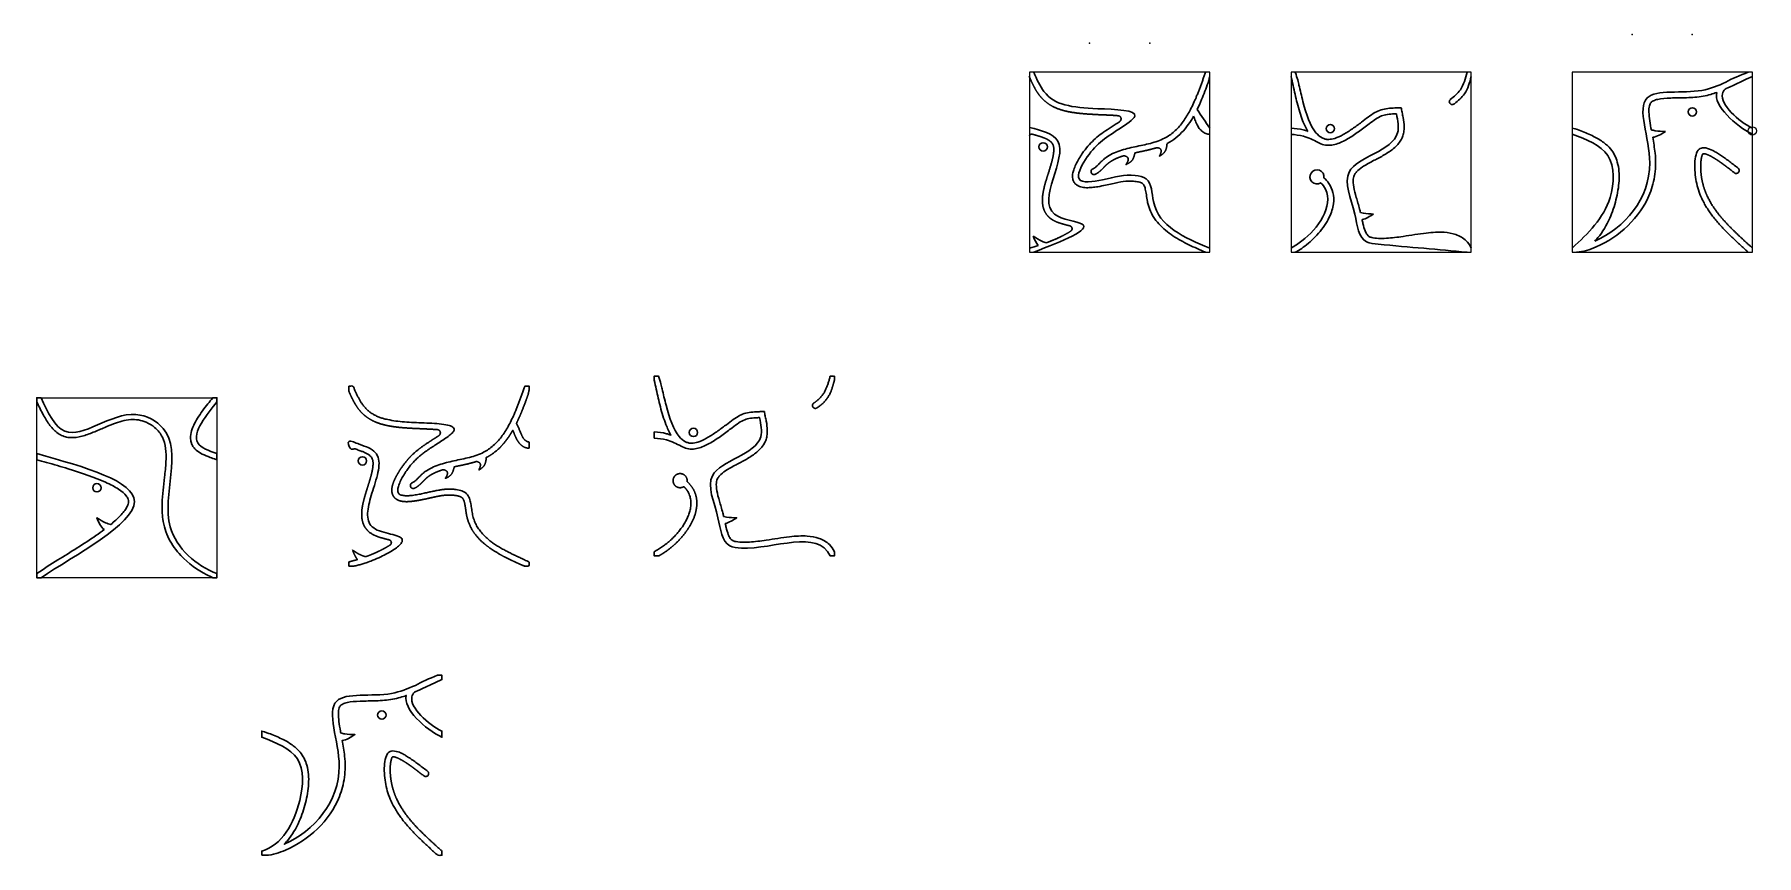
# Model space of a CAD drawing. Header units: millimetres. Extents: x -39 to 214, y 0 to 121.
import ezdxf

# ---------------------------------------------------------------- set-up
doc = ezdxf.new("R2010")
doc.units = ezdxf.units.MM

msp = doc.modelspace()

# ---------------------------------------------------------------- linework, layer by layer
for points in [[(133.85, 115.1), (107.39, 115.1), (107.39, 88.65), (133.85, 88.65)], [(172.26, 115.1), (145.8, 115.1), (145.8, 88.65), (172.26, 88.65)], [(213.55, 115.1), (187.1, 115.1), (187.1, 88.65), (213.55, 88.65)], [(-38.42, 67.26), (-11.98, 67.26), (-11.98, 40.8), (-38.42, 40.8)]]:
    msp.add_lwpolyline(points, close=True)
at = {"lineweight": 30}
for centre in [(204.73, 109.27), (151.56, 106.81), (109.38, 104.13), (58.01, 62.16), (9.39, 57.98), (-29.62, 54.03), (12.24, 20.62)]:
    msp.add_circle(centre, 0.613, dxfattribs=at)
msp.add_circle((213.55, 106.48), 0.616)
msp.add_circle((213.55, 106.48), 0.616)
for centre, radius, start, end in [((169.47, 110.77), 0.435, 112.5117, 315), ((149.6, 99.72), 1.04, 352.1565, 301.9098)]:
    msp.add_arc(centre, radius, start, end, dxfattribs=at)
for points, weights, knots in [([(107.33, 114.49), (107.4, 114.31), (107.48, 114.14), (107.8, 113.42), (108.06, 112.89), (108.54, 112.09), (108.74, 111.81), (109.18, 111.28), (109.42, 111.04), (110.19, 110.37), (110.79, 110.03), (112.09, 109.52), (112.79, 109.34), (114.3, 109.09), (115.11, 109.01), (116.43, 108.92), (116.9, 108.89), (118.2, 108.83), (119.07, 108.8), (120.05, 108.74), (120.25, 108.72), (120.44, 108.7), (120.64, 108.66), (120.78, 108.52), (120.82, 108.32), (120.85, 108.12), (120.77, 107.94), (120.6, 107.83)], [1, 1, 1, 1, 1, 1, 1, 1, 1, 1, 1, 1, 1, 1, 1, 1, 1, 1, 1, 1, 1, 1, 0.885713097891, 0.885713097891, 1, 0.885713097891, 0.885713097891, 1], [0, 0, 0, 0, 0.547403, 0.547403, 2.189409, 2.189409, 3.165372, 3.165372, 4.141335, 4.141335, 6.163858, 6.163858, 8.186381, 8.186381, 10.208904, 10.208904, 11.244121, 11.244121, 12.99009, 12.99009, 13.447572, 13.447572, 13.447572, 14.636068, 14.636068, 14.636068, 15.824565, 15.824565, 15.824565, 15.824565]), ([(127.58, 104.62), (127.53, 104.18), (127.44, 103.39), (126.76, 102.94), (126.48, 102.77), (126.65, 103.15), (126.93, 103.76), (126.28, 104.02), (126.08, 104.01), (125.74, 103.91), (125.4, 103.82), (124.32, 103.55), (123.58, 103.4), (122.86, 103.25), (122.76, 102.81), (122.58, 102.04), (121.85, 101.67), (121.55, 101.53), (121.77, 101.89), (122.14, 102.51), (121.38, 102.86), (121.14, 102.8), (120.81, 102.7), (120.48, 102.58), (119.93, 102.34), (119.69, 102.21), (119.28, 101.97), (119.11, 101.85), (118.85, 101.65), (118.75, 101.56), (118.59, 101.41), (118.52, 101.35), (118.38, 101.19), (118.3, 101.11), (118.05, 100.85), (117.86, 100.66), (117.46, 100.34), (117.27, 100.21), (117.04, 100.1), (116.9, 100.03), (116.74, 100.04), (116.61, 100.13), (116.48, 100.22), (116.41, 100.37), (116.42, 100.53), (116.43, 100.69), (116.52, 100.82), (116.67, 100.89), (117.2, 101.14), (119.62, 104.38), (129.18, 103.58), (131.81, 111.06), (133.23, 115.1)], [1, 1, 1, 1, 1, 1, 1, 1, 1, 1, 1, 1, 1, 1, 1, 1, 1, 1, 1, 1, 1, 1, 1, 1, 1, 1, 1, 1, 1, 1, 1, 1, 1, 1, 1, 1, 1, 1, 1, 0.910683602523, 0.910683602523, 1, 0.910683602523, 0.910683602523, 1, 0.910683602523, 0.910683602523, 1, 1, 1, 1, 1, 1], [0, 0, 0, 0, 1.264881, 2.256862, 2.256862, 2.256862, 3.280718, 3.862749, 3.862749, 3.862749, 4.858221, 4.858221, 7.005204, 7.005204, 7.005204, 8.270085, 9.262066, 9.262066, 9.262066, 10.285923, 11.018401, 11.018401, 11.018401, 12.125219, 12.125219, 13.043953, 13.043953, 13.789585, 13.789585, 14.239507, 14.239507, 14.579522, 14.579522, 14.919537, 14.919537, 15.599566, 15.599566, 16.105626, 16.105626, 16.105626, 17.152824, 17.152824, 17.152824, 18.200021, 18.200021, 18.200021, 19.247219, 19.247219, 19.247219, 21.015321, 30.751926, 42.226845, 42.226845, 42.226845, 42.226845]), ([(107.39, 105.76), (107.46, 106.07), (107.74, 106), (108.54, 105.78), (109.05, 105.63), (109.83, 105.32), (110.13, 105.16), (110.48, 104.9), (110.59, 104.8), (110.75, 104.6), (110.8, 104.51), (110.89, 104.27), (110.92, 104.12), (110.95, 103.77), (110.94, 103.57), (110.88, 102.86), (110.74, 102.28), (110.39, 101.03), (110.17, 100.36), (109.75, 99.01), (109.55, 98.32), (109.31, 97.11), (109.25, 96.59), (109.29, 95.68), (109.35, 95.3), (109.62, 94.56), (109.83, 94.21), (110.26, 93.76), (110.42, 93.62), (110.78, 93.38), (110.96, 93.28), (111.58, 92.99), (112.04, 92.85), (112.77, 92.65), (113.06, 92.58), (113.33, 92.51), (113.49, 92.46), (113.59, 92.33), (113.62, 92.17), (113.65, 92), (113.58, 91.85), (113.44, 91.75), (113.2, 91.6), (112.93, 91.43), (112.18, 91.02), (111.66, 90.77), (110.7, 90.36), (110.27, 90.19), (109.85, 90.03)], [1, 1, 1, 1, 1, 1, 1, 1, 1, 1, 1, 1, 1, 1, 1, 1, 1, 1, 1, 1, 1, 1, 1, 1, 1, 1, 1, 1, 1, 1, 1, 1, 1, 1, 1, 1, 0.899400462413, 0.899400462413, 1, 0.899400462413, 0.899400462413, 1, 1, 1, 1, 1, 1, 1, 1], [0, 0, 0, 0, 0.736069, 0.736069, 2.208206, 2.208206, 3.434208, 3.434208, 4.212288, 4.212288, 4.990368, 4.990368, 5.768448, 5.768448, 6.546527, 6.546527, 8.241268, 8.241268, 9.936009, 9.936009, 11.63075, 11.63075, 12.954398, 12.954398, 13.926813, 13.926813, 14.899229, 14.899229, 15.385807, 15.385807, 15.872386, 15.872386, 16.975594, 16.975594, 17.716172, 17.716172, 17.716172, 18.829204, 18.829204, 18.829204, 19.942236, 19.942236, 19.942236, 20.758993, 20.758993, 22.063512, 22.063512, 23.097327, 23.097327, 23.097327, 23.097327]), ([(212.94, 88.65), (209.41, 91.9), (204.54, 95.89), (205.38, 105.71), (208.98, 102.92), (211.45, 101.01), (211.57, 100.91), (211.63, 100.76), (211.61, 100.61), (211.59, 100.45), (211.49, 100.32), (211.35, 100.26), (211.2, 100.2), (211.04, 100.22), (210.91, 100.32), (210.63, 100.54), (210.35, 100.76), (209.51, 101.4), (208.97, 101.8), (208.09, 102.39), (207.74, 102.6), (207.12, 102.93), (206.85, 103.04), (206.53, 103.12), (206.43, 103.13), (206.32, 103.12), (206.3, 103.11), (206.3, 103.11), (206.3, 103.11), (206.27, 103.08), (206.25, 103.05), (206.2, 102.95), (206.17, 102.88), (206.08, 102.6), (206.03, 102.32), (205.97, 101.69), (205.96, 101.34), (205.98, 100.58), (206.01, 100.18), (206.12, 99.4), (206.2, 99.02), (206.48, 97.93), (206.74, 97.25), (207.82, 95.1), (208.89, 93.78), (211.18, 91.41), (212.37, 90.35), (213.55, 89.26)], [1, 1, 1, 1, 1, 1, 0.910683602523, 0.910683602523, 1, 0.910683602523, 0.910683602523, 1, 0.910683602523, 0.910683602523, 1, 1, 1, 1, 1, 1, 1, 1, 1, 1, 1, 1, 1, 1, 1, 1, 1, 1, 1, 1, 1, 1, 1, 1, 1, 1, 1, 1, 1, 1, 1, 1, 1, 1], [0, 0, 0, 0, 14.396424, 17.319693, 23.738874, 23.738874, 23.738874, 24.786071, 24.786071, 24.786071, 25.833269, 25.833269, 25.833269, 26.880467, 26.880467, 26.880467, 27.619494, 27.619494, 29.097548, 29.097548, 30.190182, 30.190182, 31.282816, 31.282816, 31.963361, 31.963361, 32.643906, 32.643906, 33.206313, 33.206313, 33.631066, 33.631066, 34.055818, 34.055818, 35.033492, 35.033492, 36.011165, 36.011165, 37.170375, 37.170375, 38.329585, 38.329585, 40.648004, 40.648004, 45.934825, 45.934825, 50.61934, 50.61934, 50.61934, 50.61934]), ([(20.61, 61.69), (20.4, 61.54), (20.18, 61.4), (19.55, 61), (19.16, 60.75), (18.08, 60.02), (17.44, 59.55), (16.24, 58.44), (15.68, 57.79), (14.97, 56.75), (14.81, 56.5), (14.49, 55.95), (14.33, 55.67), (14.07, 55.13), (13.96, 54.88), (13.81, 54.41), (13.75, 54.2), (13.69, 53.76), (13.69, 53.53), (13.77, 53.14), (13.82, 52.99), (13.98, 52.71), (14.08, 52.58), (14.31, 52.38), (14.43, 52.3), (14.67, 52.18), (14.79, 52.13), (15.19, 52.02), (15.46, 51.99), (16.01, 51.97), (16.29, 51.99), (16.86, 52.05), (17.14, 52.09), (17.82, 52.2), (18.19, 52.28), (18.89, 52.42), (19.21, 52.5), (20.13, 52.7), (20.66, 52.82), (21.67, 52.95), (22.14, 52.98), (22.92, 52.91), (23.18, 52.88), (23.63, 52.77), (23.82, 52.7), (23.99, 52.59), (24.03, 52.56), (24.11, 52.47), (24.15, 52.42), (24.27, 52.22), (24.34, 52.02), (24.45, 51.53), (24.5, 51.24), (24.59, 50.62), (24.63, 50.28), (24.74, 49.74), (24.79, 49.54), (24.91, 49.15), (24.97, 48.97), (25.19, 48.42), (25.37, 48.07), (26.05, 46.96), (26.68, 46.3), (28.07, 45.15), (28.83, 44.66), (30.4, 43.78), (31.21, 43.4), (32.42, 42.83), (32.84, 42.64), (33.25, 42.5), (33.45, 42.5), (33.66, 42.5), (33.86, 42.5), (33.86, 42.71), (33.86, 42.91), (33.86, 43.12), (30.64, 44.67), (25.1, 46.71), (25.42, 53.31), (21.7, 54.11), (19.13, 53.24), (13.59, 52.37), (16.41, 57.98), (18.95, 59.56), (24.85, 63.41), (15.25, 63.55), (10.07, 64.23), (8.47, 67.93), (8.02, 68.96), (7.81, 68.96), (7.61, 68.96), (7.4, 68.96), (7.4, 68.7), (7.4, 68.45), (7.4, 68.19), (7.46, 68.07), (7.51, 67.94), (7.81, 67.28), (8.07, 66.75), (8.55, 65.95), (8.75, 65.66), (9.19, 65.13), (9.43, 64.89), (10.2, 64.23), (10.8, 63.89), (12.1, 63.37), (12.8, 63.2), (14.31, 62.94), (15.12, 62.86), (16.44, 62.77), (16.91, 62.75), (18.21, 62.69), (19.08, 62.66), (20.06, 62.59), (20.26, 62.58), (20.45, 62.56), (20.65, 62.52), (20.79, 62.37), (20.83, 62.18), (20.86, 61.98), (20.78, 61.79), (20.61, 61.69)], [1, 1, 1, 1, 1, 1, 1, 1, 1, 1, 1, 1, 1, 1, 1, 1, 1, 1, 1, 1, 1, 1, 1, 1, 1, 1, 1, 1, 1, 1, 1, 1, 1, 1, 1, 1, 1, 1, 1, 1, 1, 1, 1, 1, 1, 1, 1, 1, 1, 1, 1, 1, 1, 1, 1, 1, 1, 1, 1, 1, 1, 1, 1, 1, 1, 1, 1, 1, 1, 1, 1, 1, 1, 1, 1, 1, 1, 1, 1, 1, 1, 1, 1, 1, 1, 1, 1, 1, 1, 1, 1, 1, 1, 1, 1, 1, 1, 1, 1, 1, 1, 1, 1, 1, 1, 1, 1, 1, 1, 1, 1, 1, 1, 1, 1, 1, 0.885713097891, 0.885713097891, 1, 0.885713097891, 0.885713097891, 1], [0, 0, 0, 0, 0.647705, 0.647705, 1.935472, 1.935472, 4.38065, 4.38065, 6.825828, 6.825828, 7.553351, 7.553351, 8.280874, 8.280874, 8.907993, 8.907993, 9.414335, 9.414335, 9.920677, 9.920677, 10.205395, 10.205395, 10.490113, 10.490113, 10.774831, 10.774831, 11.059549, 11.059549, 11.704293, 11.704293, 12.349036, 12.349036, 12.993779, 12.993779, 13.886873, 13.886873, 14.779967, 14.779967, 16.566156, 16.566156, 18.352345, 18.352345, 19.188428, 19.188428, 20.024511, 20.024511, 20.479807, 20.479807, 20.935104, 20.935104, 21.807405, 21.807405, 22.679707, 22.679707, 23.552008, 23.552008, 24.05156, 24.05156, 24.551112, 24.551112, 25.550216, 25.550216, 27.973446, 27.973446, 30.396676, 30.396676, 32.819905, 32.819905, 34.170422, 34.170422, 34.170422, 35.170422, 35.170422, 35.170422, 36.170422, 36.170422, 36.170422, 46.901469, 50.372159, 52.080947, 56.94575, 60.3759, 63.368833, 70.112589, 73.042927, 78.615064, 86.891142, 90.105118, 90.105118, 90.105118, 91.105118, 91.105118, 91.105118, 92.105118, 92.105118, 92.105118, 92.493832, 92.493832, 94.135838, 94.135838, 95.111801, 95.111801, 96.087765, 96.087765, 98.110287, 98.110287, 100.13281, 100.13281, 102.155333, 102.155333, 103.19055, 103.19055, 104.936519, 104.936519, 105.394001, 105.394001, 105.394001, 106.582498, 106.582498, 106.582498, 107.770994, 107.770994, 107.770994, 107.770994]), ([(27.59, 58.48), (27.54, 58.04), (27.45, 57.25), (26.77, 56.8), (26.49, 56.63), (26.66, 57.01), (26.94, 57.61), (26.29, 57.88), (26.09, 57.87), (25.75, 57.76), (25.41, 57.67), (24.33, 57.4), (23.59, 57.26), (22.87, 57.1), (22.77, 56.67), (22.59, 55.9), (21.86, 55.53), (21.56, 55.39), (21.78, 55.75), (22.15, 56.37), (21.39, 56.71), (21.15, 56.66), (20.82, 56.55), (20.49, 56.43), (19.94, 56.19), (19.7, 56.07), (19.29, 55.83), (19.12, 55.71), (18.86, 55.5), (18.76, 55.42), (18.6, 55.27), (18.53, 55.2), (18.39, 55.05), (18.31, 54.97), (18.06, 54.71), (17.87, 54.52), (17.47, 54.2), (17.28, 54.06), (17.05, 53.96), (16.91, 53.89), (16.75, 53.9), (16.62, 53.99), (16.49, 54.08), (16.42, 54.22), (16.43, 54.38), (16.44, 54.54), (16.53, 54.67), (16.68, 54.74), (17.21, 54.99), (19.63, 58.23), (29.19, 57.44), (31.82, 64.91), (33.24, 68.96), (33.45, 68.96), (33.66, 68.96), (33.86, 68.96), (33.86, 68.75), (33.86, 68.55), (33.86, 68.34), (33.86, 68.34), (33.77, 67.83), (33.31, 66.57), (33, 65.73), (32.45, 64.42), (32.23, 63.94), (32, 63.46), (32.62, 62.56), (32.77, 60.88), (33.86, 60.75), (33.86, 60.45), (33.86, 60.14), (33.86, 59.83), (33.83, 59.83), (33.79, 59.83), (33.75, 59.84), (33.53, 59.86), (33.32, 59.92), (32.91, 60.12), (32.73, 60.26), (32.39, 60.6), (32.25, 60.8), (31.98, 61.27), (31.86, 61.54), (31.66, 62.04), (31.57, 62.27), (31.48, 62.47), (31.44, 62.4), (31.39, 62.33), (31.35, 62.26), (31.34, 62.23), (31.32, 62.21), (31.31, 62.19), (31.18, 61.98), (31.05, 61.77), (30.34, 60.71), (29.68, 59.94), (28.49, 59), (28.06, 58.71), (27.6, 58.48), (27.59, 58.47), (27.59, 58.47)], [1, 1, 1, 1, 1, 1, 1, 1, 1, 1, 1, 1, 1, 1, 1, 1, 1, 1, 1, 1, 1, 1, 1, 1, 1, 1, 1, 1, 1, 1, 1, 1, 1, 1, 1, 1, 1, 1, 1, 0.910683602523, 0.910683602523, 1, 0.910683602523, 0.910683602523, 1, 0.910683602523, 0.910683602523, 1, 1, 1, 1, 1, 1, 1, 1, 1, 1, 1, 1, 1, 1, 1, 1, 1, 1, 1, 1, 1, 1, 1, 1, 1, 1, 1, 1, 1, 1, 1, 1, 1, 1, 1, 1, 1, 1, 1, 1, 1, 1, 1, 1, 1, 1, 1, 1, 1, 1, 1, 1, 1, 1], [0, 0, 0, 0, 1.264881, 2.256862, 2.256862, 2.256862, 3.280718, 3.862749, 3.862749, 3.862749, 4.858221, 4.858221, 7.005204, 7.005204, 7.005204, 8.270085, 9.262066, 9.262066, 9.262066, 10.285923, 11.018401, 11.018401, 11.018401, 12.125219, 12.125219, 13.043953, 13.043953, 13.789585, 13.789585, 14.239507, 14.239507, 14.579522, 14.579522, 14.919537, 14.919537, 15.599566, 15.599566, 16.105626, 16.105626, 16.105626, 17.152824, 17.152824, 17.152824, 18.200021, 18.200021, 18.200021, 19.247219, 19.247219, 19.247219, 21.015321, 30.751926, 42.226845, 42.226845, 42.226845, 43.226845, 43.226845, 43.226845, 44.226845, 44.226845, 44.226845, 45.417199, 45.417199, 47.797907, 47.797907, 49.251614, 49.251614, 49.251614, 52.537238, 52.537238, 52.537238, 53.537238, 53.537238, 53.537238, 53.595021, 53.595021, 53.595021, 53.955787, 53.955787, 54.36672, 54.36672, 54.870175, 54.870175, 55.551067, 55.551067, 56.222486, 56.222486, 56.222486, 56.459877, 56.459877, 56.459877, 56.53631, 56.53631, 56.53631, 57.230128, 57.230128, 60.138527, 60.138527, 61.595706, 61.595706, 61.598119, 61.598119, 61.598119, 61.598119]), ([(75.62, 66.43), (76.21, 66.81), (77.44, 67.96), (77.86, 69.55), (78.1, 70.45), (78.3, 70.45), (78.51, 70.45), (78.72, 70.45), (78.72, 70.25), (78.72, 70.04), (78.72, 69.84), (78.47, 68.93), (78.05, 67.35), (76.82, 66.19), (76.24, 65.82), (76.11, 65.69), (75.93, 65.65), (75.76, 65.72), (75.6, 65.79), (75.5, 65.94), (75.5, 66.12), (75.5, 66.31), (75.6, 66.46), (75.76, 66.53)], [1, 1, 1, 1, 1, 1, 1, 1, 1, 1, 1, 1, 1, 1, 1, 0.887658970015, 0.887658970015, 1, 0.887658970015, 0.887658970015, 1, 0.887658970015, 0.887658970015, 1], [0, 0, 0, 0, 2.079298, 4.834113, 4.834113, 4.834113, 5.834113, 5.834113, 5.834113, 6.834113, 6.834113, 6.834113, 9.588927, 11.668225, 11.668225, 11.668225, 12.846254, 12.846254, 12.846254, 14.024284, 14.024284, 14.024284, 15.202313, 15.202313, 15.202313, 15.202313]), ([(8.02, 42.5), (10.72, 42.92), (19.05, 46.95), (6.33, 47.6), (15.03, 58.88), (9.16, 60.39), (7.4, 60.84), (7.4, 60.43), (7.4, 60.02), (7.4, 59.61), (7.47, 59.93), (7.75, 59.86), (8.55, 59.64), (9.06, 59.48), (9.84, 59.17), (10.14, 59.01), (10.49, 58.75), (10.6, 58.65), (10.76, 58.45), (10.81, 58.36), (10.9, 58.12), (10.93, 57.97), (10.96, 57.63), (10.95, 57.42), (10.89, 56.72), (10.75, 56.13), (10.4, 54.88), (10.18, 54.22), (9.76, 52.86), (9.56, 52.17), (9.32, 50.97), (9.26, 50.44), (9.3, 49.54), (9.36, 49.15), (9.63, 48.42), (9.84, 48.06), (10.27, 47.61), (10.43, 47.47), (10.79, 47.23), (10.97, 47.13), (11.59, 46.84), (12.05, 46.7), (12.78, 46.5), (13.07, 46.43), (13.34, 46.36), (13.5, 46.31), (13.6, 46.19), (13.63, 46.02), (13.66, 45.86), (13.59, 45.7), (13.45, 45.61), (13.21, 45.45), (12.94, 45.29), (12.19, 44.88), (11.67, 44.62), (10.71, 44.21), (10.28, 44.04), (9.86, 43.89), (9.64, 43.95), (8.96, 44.18), (8.35, 44.58), (7.93, 44.86), (8.14, 44.35), (8.36, 43.85), (8.66, 43.46), (8.29, 43.36), (7.87, 43.26), (7.4, 43.12), (7.4, 42.91), (7.4, 42.71), (7.4, 42.5), (7.61, 42.5), (7.81, 42.5), (8.02, 42.5)], [1, 1, 1, 1, 1, 1, 1, 1, 1, 1, 1, 1, 1, 1, 1, 1, 1, 1, 1, 1, 1, 1, 1, 1, 1, 1, 1, 1, 1, 1, 1, 1, 1, 1, 1, 1, 1, 1, 1, 1, 1, 1, 1, 1, 1, 0.899400462413, 0.899400462413, 1, 0.899400462413, 0.899400462413, 1, 1, 1, 1, 1, 1, 1, 1, 1, 1, 1, 1, 1, 1, 1, 1, 1, 1, 1, 1, 1, 1, 1, 1], [0, 0, 0, 0, 8.211598, 12.524076, 23.273714, 27.873373, 27.873373, 27.873373, 28.873373, 28.873373, 28.873373, 29.609442, 29.609442, 31.081579, 31.081579, 32.307581, 32.307581, 33.085661, 33.085661, 33.863741, 33.863741, 34.64182, 34.64182, 35.4199, 35.4199, 37.114641, 37.114641, 38.809382, 38.809382, 40.504123, 40.504123, 41.82777, 41.82777, 42.800186, 42.800186, 43.772602, 43.772602, 44.25918, 44.25918, 44.745758, 44.745758, 45.848967, 45.848967, 46.589545, 46.589545, 46.589545, 47.702577, 47.702577, 47.702577, 48.815608, 48.815608, 48.815608, 49.632366, 49.632366, 50.936885, 50.936885, 51.970699, 51.970699, 51.970699, 52.666833, 54.150428, 54.150428, 54.150428, 55.681894, 55.681894, 55.681894, 56.50948, 56.50948, 56.50948, 57.50948, 57.50948, 57.50948, 58.50948, 58.50948, 58.50948, 58.50948]), ([(52.87, 44), (53.03, 44.06), (53.19, 44.16), (53.66, 44.46), (53.97, 44.66), (54.98, 45.41), (55.67, 46.05), (56.91, 47.49), (57.47, 48.29), (58.17, 49.78), (58.39, 50.44), (58.54, 51.68), (58.53, 52.24), (58.28, 53.24), (58.08, 53.69), (57.61, 54.4), (57.36, 54.68), (57.08, 54.93), (57.15, 55.43), (56.89, 55.86), (56.41, 56.04), (55.94, 56.22), (55.46, 56.06), (55.18, 55.63), (54.91, 55.21), (54.96, 54.7), (55.31, 54.34), (55.67, 53.98), (56.17, 53.92), (56.6, 54.19), (56.89, 53.92), (58.87, 51.22), (55.64, 46.66), (52.79, 44.93), (52.26, 44.61), (52.26, 44.41), (52.26, 44.2), (52.26, 44), (52.46, 44), (52.67, 44), (52.87, 44)], [1, 1, 1, 1, 1, 1, 1, 1, 1, 1, 1, 1, 1, 1, 1, 1, 1, 1, 0.853480803381, 0.853480803381, 1, 0.853480803381, 0.853480803381, 1, 0.853480803381, 0.853480803381, 1, 0.853480803381, 0.853480803381, 1, 1, 1, 1, 1, 1, 1, 1, 1, 1, 1, 1], [0, 0, 0, 0, 0.568652, 0.568652, 1.609458, 1.609458, 3.913112, 3.913112, 6.216766, 6.216766, 7.942498, 7.942498, 9.327066, 9.327066, 10.46924, 10.46924, 11.31481, 11.31481, 11.31481, 12.666364, 12.666364, 12.666364, 14.017918, 14.017918, 14.017918, 15.369471, 15.369471, 15.369471, 16.721025, 16.721025, 16.721025, 17.875271, 26.207142, 28.116717, 28.116717, 28.116717, 29.116717, 29.116717, 29.116717, 30.116717, 30.116717, 30.116717, 30.116717]), ([(21.06, 0.62), (21.06, 0.41), (21.06, 0.21), (21.06, 0), (20.86, 0), (20.65, 0), (20.44, 0), (16.92, 3.25), (12.05, 7.25), (12.89, 17.06), (16.48, 14.28), (18.95, 12.36), (19.08, 12.27), (19.14, 12.12), (19.12, 11.96), (19.1, 11.8), (19, 11.68), (18.85, 11.62), (18.7, 11.56), (18.55, 11.58), (18.42, 11.67), (18.14, 11.89), (17.85, 12.11), (17.02, 12.75), (16.47, 13.16), (15.6, 13.74), (15.25, 13.96), (14.63, 14.28), (14.36, 14.39), (14.03, 14.47), (13.94, 14.48), (13.83, 14.48), (13.81, 14.47), (13.8, 14.46), (13.8, 14.47), (13.78, 14.44), (13.76, 14.41), (13.7, 14.31), (13.68, 14.24), (13.59, 13.95), (13.53, 13.67), (13.47, 13.04), (13.46, 12.69), (13.48, 11.93), (13.52, 11.53), (13.63, 10.75), (13.7, 10.38), (13.99, 9.29), (14.25, 8.6), (15.32, 6.46), (16.39, 5.13), (18.69, 2.76), (19.88, 1.71), (21.06, 0.62)], [1, 1, 1, 1, 1, 1, 1, 1, 1, 1, 1, 1, 0.910683602523, 0.910683602523, 1, 0.910683602523, 0.910683602523, 1, 0.910683602523, 0.910683602523, 1, 1, 1, 1, 1, 1, 1, 1, 1, 1, 1, 1, 1, 1, 1, 1, 1, 1, 1, 1, 1, 1, 1, 1, 1, 1, 1, 1, 1, 1, 1, 1, 1, 1], [0, 0, 0, 0, 1, 1, 1, 2, 2, 2, 16.396424, 19.319693, 25.738874, 25.738874, 25.738874, 26.786071, 26.786071, 26.786071, 27.833269, 27.833269, 27.833269, 28.880467, 28.880467, 28.880467, 29.619494, 29.619494, 31.097548, 31.097548, 32.190182, 32.190182, 33.282816, 33.282816, 33.963361, 33.963361, 34.643906, 34.643906, 35.206313, 35.206313, 35.631066, 35.631066, 36.055818, 36.055818, 37.033492, 37.033492, 38.011165, 38.011165, 39.170375, 39.170375, 40.329585, 40.329585, 42.648004, 42.648004, 47.934825, 47.934825, 52.61934, 52.61934, 52.61934, 52.61934])]:
    msp.add_rational_spline(points, weights, degree=3, knots=knots, dxfattribs=at)
for points, end_tangent in [([(108.01, 115.1), (109.5, 112.26), (117.39, 109.74), (122.85, 108.64), (120.58, 106.78), (115.59, 102.25), (114.66, 99.41), (118.08, 99.29), (122.91, 99.93), (124.53, 99.41), (125.58, 96.1), (133.85, 89.26)], (0.901023, -0.43377)), ([(171.64, 115.1), (170.66, 112.53), (169.17, 111.08)], (-0.839766, -0.542948)), ([(172.26, 114.49), (171.27, 111.92), (169.78, 110.47)], (-0.839766, -0.542948)), ([(131.99, 109.61), (133.85, 106.9)], (0.993345, -0.115177)), ([(161.26, 108.98), (161.44, 106.17), (154.33, 100.43), (155.15, 94.26), (156.88, 90.16), (158.6, 89.81), (171.64, 88.65)], (0.409861, -0.912148)), ([(107.39, 106.99), (111.53, 104.98), (111.06, 94.24), (115.11, 92.77), (108.01, 88.65)], (-0.988234, -0.152948)), ([(145.8, 105.97), (147.6, 105.7), (149.77, 104.78)], (0.893533, -0.448997)), ([(187.1, 106), (192.32, 102.84), (192.67, 96.69), (187.1, 89.26)], (-0.956993, -0.290112))]:
    msp.add_spline(points, degree=3, dxfattribs=dict(at, end_tangent=end_tangent))
for points, knots in [([(133.85, 114.49), (133.85, 114.49), (133.76, 113.97), (133.3, 112.71), (132.99, 111.88), (132.44, 110.57), (132.22, 110.08), (131.99, 109.61)], [0, 0, 0, 0, 1.190354, 1.190354, 3.571062, 3.571062, 5.024769, 5.024769, 5.024769, 5.024769]), ([(145.8, 114.49), (145.89, 114.05), (145.99, 113.6), (146.28, 112.28), (146.47, 111.41), (146.93, 109.66), (147.19, 108.78), (147.72, 107.42), (147.96, 106.89), (148.25, 106.41)], [0, 0, 0, 0, 0.984504, 0.984504, 2.953511, 2.953511, 5.137723, 5.137723, 6.721537, 6.721537, 6.721537, 6.721537]), ([(146.42, 115.1), (146.71, 114.22), (146.87, 113.59), (147.13, 112.47), (147.32, 111.61), (148.03, 108.87), (148.62, 107.21), (149.73, 105.87), (150.03, 105.61), (150.52, 105.37), (150.67, 105.31), (150.98, 105.24), (151.15, 105.22), (151.6, 105.23), (151.89, 105.28), (152.61, 105.51), (153.03, 105.7), (153.91, 106.19), (154.36, 106.48), (155.26, 107.1), (155.7, 107.43), (156.48, 108.01), (156.82, 108.27), (157.46, 108.75), (157.78, 108.98), (158.4, 109.33), (158.7, 109.47), (159.33, 109.67), (159.66, 109.73), (160.34, 109.82), (160.69, 109.84), (161.1, 109.85), (161.17, 109.85), (161.24, 109.85), (161.25, 109.85), (161.27, 109.86), (161.28, 109.86), (161.51, 109.86), (161.74, 109.87), (161.97, 109.88)], [0, 0, 0, 0, 0.986133, 0.986133, 2.958398, 2.958398, 7.610503, 7.610503, 9.210701, 9.210701, 9.889393, 9.889393, 10.568085, 10.568085, 11.669833, 11.669833, 13.131501, 13.131501, 14.593169, 14.593169, 16.054836, 16.054836, 17.212611, 17.212611, 18.370386, 18.370386, 19.387694, 19.387694, 20.405002, 20.405002, 21.42231, 21.42231, 21.628515, 21.628515, 21.628515, 21.673946, 21.673946, 21.673946, 22.364373, 22.364373, 22.364373, 22.364373]), ([(209.65, 113.62), (208.55, 113.14), (205.03, 111.62), (194.9, 113.42), (201.17, 99.45), (194.75, 92.23), (190.4, 90.28)], [0, 0, 0, 0, 3.700501, 11.819774, 21.375887, 34.925821, 34.925821, 34.925821, 34.925821]), ([(208.32, 112.14), (208.04, 112.03), (207.75, 111.93), (207.09, 111.74), (206.71, 111.65), (205.53, 111.44), (204.71, 111.39), (203.09, 111.33), (202.29, 111.33), (200.84, 111.28), (200.18, 111.22), (199.42, 111.06), (199.2, 110.99), (198.92, 110.85), (198.83, 110.8), (198.69, 110.69), (198.65, 110.63), (198.55, 110.49), (198.51, 110.41), (198.41, 110.1), (198.36, 109.82), (198.35, 109.15), (198.38, 108.75), (198.49, 107.87), (198.57, 107.39), (198.67, 106.8), (198.69, 106.73), (198.7, 106.65)], [1.791905, 1.791905, 1.791905, 1.791905, 2.654738, 2.654738, 3.678407, 3.678407, 5.725744, 5.725744, 7.773081, 7.773081, 9.820418, 9.820418, 10.867778, 10.867778, 11.603422, 11.603422, 12.339065, 12.339065, 13.074709, 13.074709, 14.444769, 14.444769, 15.814829, 15.814829, 17.184889, 17.184889, 17.392604, 17.392604, 17.392604, 17.392604]), ([(208.32, 112.14), (208.32, 112.13), (207.81, 110.19), (211.13, 107.16), (213.55, 106)], [5.48397, 5.48397, 5.48397, 5.48397, 5.486867, 13.550157, 13.550157, 13.550157, 13.550157]), ([(209.54, 112.63), (209.34, 112.42), (208.35, 110.75), (211.54, 107.86), (213.55, 106.9)], [4.021249, 4.021249, 4.021249, 4.021249, 5.090765, 11.780606, 11.780606, 11.780606, 11.780606]), ([(149.77, 104.78), (150.03, 104.62), (150.32, 104.5), (150.92, 104.36), (151.23, 104.34), (151.84, 104.39), (152.14, 104.45), (153, 104.71), (153.55, 104.98), (154.64, 105.61), (155.18, 105.98), (156.24, 106.74), (156.76, 107.13), (157.59, 107.76), (157.91, 108), (158.51, 108.4), (158.8, 108.56), (159.22, 108.73), (159.35, 108.77), (159.63, 108.84), (159.78, 108.87), (160.26, 108.94), (160.6, 108.96), (161.05, 108.98), (161.16, 108.98), (161.26, 108.98)], [8.955598, 8.955598, 8.955598, 8.955598, 9.882591, 9.882591, 10.765644, 10.765644, 11.648697, 11.648697, 13.336872, 13.336872, 15.025047, 15.025047, 16.713222, 16.713222, 17.919937, 17.919937, 19.126652, 19.126652, 19.672165, 19.672165, 20.217678, 20.217678, 21.308704, 21.308704, 21.628515, 21.628515, 21.628515, 21.628515]), ([(161.97, 109.88), (162.01, 109.66), (162.06, 109.45), (162.1, 109.24), (162.1, 109.21), (162.11, 109.18), (162.12, 109.16), (162.16, 108.92), (162.21, 108.68), (162.33, 108), (162.4, 107.54), (162.41, 106.82), (162.4, 106.55), (162.31, 106.06), (162.25, 105.82), (162.08, 105.38), (161.97, 105.17), (161.53, 104.51), (161.13, 104.11), (160.26, 103.42), (159.78, 103.12), (158.8, 102.56), (158.3, 102.31), (157.26, 101.76), (156.73, 101.47), (155.93, 100.94), (155.64, 100.7), (155.3, 100.34), (155.21, 100.22), (155.08, 100), (155.03, 99.89), (154.96, 99.66), (154.94, 99.54), (154.89, 99.07), (154.92, 98.67), (155.08, 97.76), (155.22, 97.25), (155.53, 96.16), (155.71, 95.59), (155.91, 94.81), (155.96, 94.64), (156, 94.47)], [-0.681174, -0.681174, -0.681174, -0.681174, -0.081181, -0.081181, -0.081181, 0, 0, 0, 0.661391, 0.661391, 1.859383, 1.859383, 2.52679, 2.52679, 3.11056, 3.11056, 3.694329, 3.694329, 5.136977, 5.136977, 6.579626, 6.579626, 8.022274, 8.022274, 9.704498, 9.704498, 11.055593, 11.055593, 11.812787, 11.812787, 12.467952, 12.467952, 13.123117, 13.123117, 14.662476, 14.662476, 16.201835, 16.201835, 17.741193, 17.741193, 18.175393, 18.175393, 18.175393, 18.175393]), ([(120.6, 107.83), (120.39, 107.69), (120.17, 107.55), (119.54, 107.14), (119.15, 106.89), (118.07, 106.17), (117.43, 105.7), (116.23, 104.58), (115.67, 103.94), (114.96, 102.9), (114.8, 102.64), (114.48, 102.1), (114.32, 101.82), (114.06, 101.28), (113.95, 101.02), (113.8, 100.56), (113.74, 100.35), (113.68, 99.91), (113.68, 99.68), (113.76, 99.28), (113.81, 99.14), (113.97, 98.85), (114.07, 98.73), (114.3, 98.52), (114.42, 98.44), (114.66, 98.32), (114.78, 98.28), (115.18, 98.16), (115.45, 98.14), (116, 98.12), (116.28, 98.14), (116.85, 98.19), (117.13, 98.23), (117.81, 98.34), (118.18, 98.42), (118.88, 98.57), (119.2, 98.64), (120.12, 98.85), (120.65, 98.96), (121.66, 99.1), (122.13, 99.12), (122.91, 99.06), (123.17, 99.02), (123.62, 98.92), (123.81, 98.84), (123.98, 98.74), (124.02, 98.7), (124.1, 98.62), (124.14, 98.56), (124.26, 98.36), (124.33, 98.17), (124.44, 97.68), (124.49, 97.39), (124.58, 96.76), (124.62, 96.43), (124.73, 95.89), (124.78, 95.68), (124.9, 95.3), (124.96, 95.11), (125.18, 94.56), (125.36, 94.22), (126.04, 93.11), (126.67, 92.44), (128.06, 91.29), (128.82, 90.8), (130.39, 89.93), (131.2, 89.54), (132.41, 88.98), (132.83, 88.78), (133.24, 88.65)], [19.500431, 19.500431, 19.500431, 19.500431, 20.148136, 20.148136, 21.435903, 21.435903, 23.881081, 23.881081, 26.326259, 26.326259, 27.053782, 27.053782, 27.781305, 27.781305, 28.408424, 28.408424, 28.914766, 28.914766, 29.421108, 29.421108, 29.705826, 29.705826, 29.990544, 29.990544, 30.275262, 30.275262, 30.55998, 30.55998, 31.204723, 31.204723, 31.849467, 31.849467, 32.49421, 32.49421, 33.387304, 33.387304, 34.280398, 34.280398, 36.066587, 36.066587, 37.852776, 37.852776, 38.688859, 38.688859, 39.524941, 39.524941, 39.980238, 39.980238, 40.435534, 40.435534, 41.307836, 41.307836, 42.180138, 42.180138, 43.052439, 43.052439, 43.551991, 43.551991, 44.051543, 44.051543, 45.050647, 45.050647, 47.473877, 47.473877, 49.897106, 49.897106, 52.320336, 52.320336, 53.670853, 53.670853, 53.670853, 53.670853]), ([(131.47, 108.62), (131.43, 108.55), (131.38, 108.47), (131.34, 108.4), (131.33, 108.38), (131.31, 108.36), (131.3, 108.33), (131.17, 108.12), (131.04, 107.91), (130.33, 106.86), (129.67, 106.09), (128.48, 105.14), (128.05, 104.86), (127.59, 104.62), (127.58, 104.62), (127.58, 104.62)], [8.367253, 8.367253, 8.367253, 8.367253, 8.604643, 8.604643, 8.604643, 8.681076, 8.681076, 8.681076, 9.374894, 9.374894, 12.283293, 12.283293, 13.740472, 13.740472, 13.742885, 13.742885, 13.742885, 13.742885]), ([(131.47, 108.62), (131.56, 108.42), (131.65, 108.18), (131.85, 107.68), (131.97, 107.41), (132.24, 106.95), (132.38, 106.75), (132.72, 106.41), (132.9, 106.27), (133.31, 106.07), (133.52, 106.01), (133.74, 105.98), (133.78, 105.98), (133.82, 105.97), (133.85, 105.97)], [0.658159, 0.658159, 0.658159, 0.658159, 1.329578, 1.329578, 2.01047, 2.01047, 2.513925, 2.513925, 2.924858, 2.924858, 3.285624, 3.285624, 3.285624, 3.343407, 3.343407, 3.343407, 3.343407]), ([(145.8, 106.89), (146.41, 106.84), (147.25, 106.76), (148.03, 106.49), (148.25, 106.41)], [0, 0, 0, 0, 1.815122, 2.505528, 2.505528, 2.505528, 2.505528]), ([(187.1, 106.9), (187.73, 106.72), (188.05, 106.6), (189, 106.23), (189.63, 105.97), (190.76, 105.4), (191.26, 105.1), (192.09, 104.48), (192.43, 104.17), (192.96, 103.54), (193.16, 103.23), (193.49, 102.58), (193.62, 102.24), (193.96, 101.02), (194.02, 100.09), (193.92, 98.22), (193.75, 97.27), (193.29, 95.42), (192.99, 94.51), (192.15, 92.61), (191.57, 91.63), (190.72, 90.61), (190.56, 90.44), (190.4, 90.28)], [0, 0, 0, 0, 0.907483, 0.907483, 2.722448, 2.722448, 4.315679, 4.315679, 5.563074, 5.563074, 6.544502, 6.544502, 7.525931, 7.525931, 9.952036, 9.952036, 12.378142, 12.378142, 14.804247, 14.804247, 17.72798, 17.72798, 18.348633, 18.348633, 18.348633, 18.348633]), ([(200.78, 106.39), (200.28, 106.4), (199.57, 106.41), (198.9, 106.58), (198.7, 106.65)], [0, 0, 0, 0, 1.483595, 2.103937, 2.103937, 2.103937, 2.103937]), ([(198.91, 105.54), (199.05, 104.78), (199.18, 103.99), (199.32, 102.68), (199.35, 102.16), (199.34, 101.13), (199.31, 100.62), (199.11, 99.13), (198.86, 98.18), (197.78, 95.47), (196.64, 93.87), (193.9, 91.21), (192.29, 90.15), (189.68, 89.02), (188.74, 88.71), (187.71, 88.65)], [18.349528, 18.349528, 18.349528, 18.349528, 20.252464, 20.252464, 21.478914, 21.478914, 22.705363, 22.705363, 25.158262, 25.158262, 30.116774, 30.116774, 35.075286, 35.075286, 37.760255, 37.760255, 37.760255, 37.760255]), ([(145.8, 89.26), (146.33, 89.58), (149.18, 91.31), (152.41, 95.87), (150.43, 98.57), (150.14, 98.84)], [0, 0, 0, 0, 1.909575, 10.241446, 11.395692, 11.395692, 11.395692, 11.395692]), ([(146.42, 88.65), (146.58, 88.71), (146.74, 88.81), (147.2, 89.11), (147.51, 89.31), (148.52, 90.06), (149.21, 90.7), (150.46, 92.14), (151.01, 92.94), (151.71, 94.43), (151.93, 95.09), (152.09, 96.33), (152.07, 96.89), (151.82, 97.89), (151.63, 98.34), (151.15, 99.05), (150.91, 99.33), (150.62, 99.58)], [0.194064, 0.194064, 0.194064, 0.194064, 0.762716, 0.762716, 1.803522, 1.803522, 4.107176, 4.107176, 6.410829, 6.410829, 8.136562, 8.136562, 9.52113, 9.52113, 10.663304, 10.663304, 11.508873, 11.508873, 11.508873, 11.508873]), ([(157.91, 94.26), (157.41, 94.27), (156.76, 94.28), (156.14, 94.43), (156, 94.47)], [0, 0, 0, 0, 1.483595, 1.932202, 1.932202, 1.932202, 1.932202]), ([(156.23, 93.44), (156.27, 93.24), (156.31, 93.04), (156.45, 92.46), (156.55, 92.09), (156.76, 91.56), (156.86, 91.37), (157.06, 91.11), (157.14, 91.03), (157.29, 90.93), (157.34, 90.9), (157.48, 90.85), (157.56, 90.82), (157.9, 90.73), (158.24, 90.69), (158.99, 90.66), (159.38, 90.67), (160.58, 90.74), (161.41, 90.84), (163.39, 91.14), (164.54, 91.34), (166.56, 91.57), (167.44, 91.63), (168.88, 91.53), (169.46, 91.44), (170.56, 91.04), (171.08, 90.75), (171.81, 90.05), (172.05, 89.73), (172.26, 89.26)], [19.061689, 19.061689, 19.061689, 19.061689, 19.595933, 19.595933, 20.754009, 20.754009, 21.691807, 21.691807, 22.468236, 22.468236, 22.858516, 22.858516, 23.248795, 23.248795, 24.363285, 24.363285, 25.477774, 25.477774, 27.627509, 27.627509, 30.493693, 30.493693, 32.78401, 32.78401, 34.430027, 34.430027, 36.076043, 36.076043, 37.1434, 37.1434, 37.1434, 37.1434]), ([(107.92, 91), (108.34, 90.73), (108.95, 90.33), (109.63, 90.09), (109.85, 90.03)], [0, 0, 0, 0, 1.483595, 2.179728, 2.179728, 2.179728, 2.179728]), ([(56.22, 60.13), (56.49, 59.97), (56.78, 59.85), (57.38, 59.71), (57.69, 59.69), (58.3, 59.74), (58.6, 59.8), (59.45, 60.06), (60, 60.33), (61.1, 60.96), (61.64, 61.33), (62.7, 62.09), (63.21, 62.48), (64.04, 63.11), (64.36, 63.35), (64.97, 63.75), (65.26, 63.91), (65.68, 64.07), (65.81, 64.12), (66.09, 64.19), (66.24, 64.22), (66.71, 64.29), (67.05, 64.31), (67.51, 64.33), (67.61, 64.33), (67.72, 64.33), (67.92, 63.34), (68.77, 59.11), (58.43, 57.52), (61.8, 50.38), (62.24, 45.46), (69, 44.58), (76.31, 47.98), (78.1, 44), (78.3, 44), (78.51, 44), (78.72, 44), (78.72, 44.2), (78.72, 44.41), (78.72, 44.61), (78.51, 45.08), (78.26, 45.4), (77.54, 46.09), (77.02, 46.39), (75.92, 46.79), (75.33, 46.88), (73.89, 46.98), (73.02, 46.92), (71, 46.69), (69.84, 46.49), (67.86, 46.19), (67.03, 46.09), (65.84, 46.02), (65.45, 46.01), (64.7, 46.04), (64.36, 46.08), (64.01, 46.17), (63.93, 46.2), (63.8, 46.25), (63.75, 46.28), (63.6, 46.38), (63.51, 46.46), (63.32, 46.72), (63.21, 46.91), (63.01, 47.44), (62.91, 47.81), (62.77, 48.39), (62.73, 48.59), (62.68, 48.79), (63.26, 48.9), (63.81, 49.25), (64.37, 49.61), (63.87, 49.62), (63.22, 49.63), (62.6, 49.78), (62.45, 49.82), (62.41, 49.99), (62.37, 50.16), (62.16, 50.94), (61.99, 51.51), (61.67, 52.6), (61.54, 53.11), (61.37, 54.02), (61.35, 54.42), (61.39, 54.89), (61.42, 55.01), (61.49, 55.24), (61.54, 55.34), (61.67, 55.57), (61.76, 55.69), (62.09, 56.05), (62.39, 56.29), (63.18, 56.82), (63.71, 57.11), (64.75, 57.66), (65.25, 57.91), (66.23, 58.47), (66.71, 58.77), (67.59, 59.46), (67.99, 59.86), (68.42, 60.52), (68.53, 60.73), (68.71, 61.17), (68.77, 61.41), (68.85, 61.9), (68.87, 62.17), (68.85, 62.89), (68.79, 63.35), (68.67, 64.03), (68.62, 64.27), (68.57, 64.5), (68.57, 64.53), (68.56, 64.56), (68.55, 64.59), (68.51, 64.8), (68.47, 65.01), (68.43, 65.23), (68.2, 65.22), (67.97, 65.21), (67.74, 65.21), (67.72, 65.2), (67.71, 65.2), (67.69, 65.2), (67.62, 65.2), (67.55, 65.2), (67.14, 65.18), (66.8, 65.17), (66.12, 65.08), (65.78, 65.02), (65.15, 64.82), (64.86, 64.68), (64.24, 64.33), (63.92, 64.1), (63.27, 63.62), (62.94, 63.36), (62.16, 62.78), (61.71, 62.45), (60.82, 61.83), (60.37, 61.54), (59.49, 61.05), (59.06, 60.86), (58.34, 60.63), (58.05, 60.58), (57.61, 60.57), (57.44, 60.59), (57.13, 60.66), (56.98, 60.72), (56.49, 60.96), (56.18, 61.22), (55.08, 62.56), (54.49, 64.22), (53.78, 66.96), (53.58, 67.82), (53.33, 68.94), (53.17, 69.57), (52.87, 70.45), (52.67, 70.45), (52.46, 70.45), (52.26, 70.45), (52.26, 70.25), (52.26, 70.04), (52.26, 69.84), (52.35, 69.4), (52.45, 68.95), (52.73, 67.63), (52.93, 66.76), (53.39, 65.01), (53.65, 64.13), (54.18, 62.77), (54.42, 62.24), (54.71, 61.76), (54.49, 61.84), (53.7, 62.11), (52.86, 62.19), (52.26, 62.24), (52.26, 61.94), (52.26, 61.63), (52.26, 61.32), (52.86, 61.26), (54.26, 61.13), (55.52, 60.48), (56.22, 60.13)], [0, 0, 0, 0, 0.926993, 0.926993, 1.810046, 1.810046, 2.693099, 2.693099, 4.381274, 4.381274, 6.069449, 6.069449, 7.757624, 7.757624, 8.964339, 8.964339, 10.171055, 10.171055, 10.716568, 10.716568, 11.262081, 11.262081, 12.353107, 12.353107, 12.672918, 12.672918, 12.672918, 15.493336, 24.625122, 30.850606, 35.301689, 37.048253, 50.148342, 50.148342, 50.148342, 51.148342, 51.148342, 51.148342, 52.148342, 52.148342, 52.148342, 53.215699, 53.215699, 54.861716, 54.861716, 56.507732, 56.507732, 58.798049, 58.798049, 61.664234, 61.664234, 63.813969, 63.813969, 64.928458, 64.928458, 66.042947, 66.042947, 66.433226, 66.433226, 66.823506, 66.823506, 67.599935, 67.599935, 68.537733, 68.537733, 69.695809, 69.695809, 70.230054, 70.230054, 70.230054, 72.081677, 72.081677, 72.081677, 73.565272, 74.013878, 74.013878, 74.013878, 74.448078, 74.448078, 75.987436, 75.987436, 77.526795, 77.526795, 79.066154, 79.066154, 79.721319, 79.721319, 80.376484, 80.376484, 81.133678, 81.133678, 82.484773, 82.484773, 84.166997, 84.166997, 85.609645, 85.609645, 87.052294, 87.052294, 88.494942, 88.494942, 89.078711, 89.078711, 89.662481, 89.662481, 90.329888, 90.329888, 91.52788, 91.52788, 92.189271, 92.189271, 92.189271, 92.270452, 92.270452, 92.270452, 92.870445, 92.870445, 92.870445, 93.560872, 93.560872, 93.560872, 93.606302, 93.606302, 93.606302, 93.812507, 93.812507, 94.829815, 94.829815, 95.847123, 95.847123, 96.864431, 96.864431, 98.022206, 98.022206, 99.179981, 99.179981, 100.641649, 100.641649, 102.103317, 102.103317, 103.564984, 103.564984, 104.666733, 104.666733, 105.345425, 105.345425, 106.024116, 106.024116, 107.624314, 107.624314, 112.27642, 112.27642, 114.248685, 114.248685, 115.234818, 115.234818, 115.234818, 116.234818, 116.234818, 116.234818, 117.234818, 117.234818, 117.234818, 118.219321, 118.219321, 120.188329, 120.188329, 122.372541, 122.372541, 123.956354, 123.956354, 123.956354, 124.646761, 126.461883, 126.461883, 126.461883, 127.461883, 127.461883, 127.461883, 129.277005, 131.636518, 131.636518, 131.636518, 131.636518]), ([(-12.6, 40.8), (-12.39, 40.8), (-12.19, 40.8), (-11.98, 40.8), (-11.98, 41), (-11.98, 41.21), (-11.98, 41.41), (-15, 42.56), (-22.34, 48.88), (-15.9, 61.15), (-25.93, 66.66), (-33.99, 59.11), (-36.81, 65.09), (-37.82, 67.26), (-38.03, 67.26), (-38.23, 67.26), (-38.44, 67.26), (-38.44, 67.05), (-38.44, 66.85), (-38.44, 66.64), (-38.35, 66.45), (-38.26, 66.27), (-37.87, 65.46), (-37.57, 64.85), (-36.93, 63.77), (-36.61, 63.29), (-35.88, 62.44), (-35.46, 62.06), (-34.74, 61.67), (-34.5, 61.58), (-34, 61.44), (-33.75, 61.41), (-32.93, 61.36), (-32.36, 61.45), (-31.25, 61.74), (-30.7, 61.95), (-29.58, 62.4), (-29.02, 62.65), (-27.61, 63.25), (-26.76, 63.59), (-25.51, 63.93), (-25.07, 64.01), (-24.26, 64.07), (-23.88, 64.05), (-23.13, 63.92), (-22.75, 63.8), (-21.94, 63.45), (-21.5, 63.19), (-20.88, 62.68), (-20.66, 62.45), (-20.29, 61.98), (-20.13, 61.73), (-19.76, 60.98), (-19.61, 60.42), (-19.45, 59.2), (-19.44, 58.52), (-19.51, 57.09), (-19.59, 56.34), (-19.82, 54.31), (-19.99, 53.01), (-20.05, 50.94), (-20.03, 50.17), (-19.86, 48.92), (-19.75, 48.42), (-19.45, 47.45), (-19.26, 46.98), (-18.57, 45.62), (-17.97, 44.8), (-16.19, 42.89), (-14.87, 41.93), (-13.2, 41.1), (-12.88, 40.94), (-12.6, 40.8)], [0, 0, 0, 0, 1, 1, 1, 2, 2, 2, 11.682426, 26.20817, 30.708622, 41.412112, 47.465205, 47.465205, 47.465205, 48.465205, 48.465205, 48.465205, 49.465205, 49.465205, 49.465205, 49.987819, 49.987819, 51.713886, 51.713886, 53.275462, 53.275462, 54.837037, 54.837037, 55.564983, 55.564983, 56.292929, 56.292929, 57.940496, 57.940496, 59.588063, 59.588063, 61.23563, 61.23563, 63.729469, 63.729469, 65.102334, 65.102334, 66.398851, 66.398851, 67.695367, 67.695367, 69.377117, 69.377117, 70.534773, 70.534773, 71.69243, 71.69243, 73.870022, 73.870022, 76.047615, 76.047615, 78.225207, 78.225207, 81.729009, 81.729009, 83.755025, 83.755025, 85.102344, 85.102344, 86.449663, 86.449663, 89.1443, 89.1443, 93.401138, 93.401138, 94.232593, 94.232593, 94.232593, 94.232593]), ([(-11.98, 66.64), (-13.37, 64.91), (-16.82, 60.75), (-13.17, 59.47), (-11.98, 59.05), (-11.98, 58.75), (-11.98, 58.45), (-11.98, 58.15), (-12.51, 58.31), (-12.75, 58.4), (-13.38, 58.63), (-13.77, 58.79), (-14.46, 59.14), (-14.75, 59.32), (-15.17, 59.68), (-15.31, 59.83), (-15.54, 60.14), (-15.63, 60.31), (-15.76, 60.64), (-15.81, 60.81), (-15.9, 61.38), (-15.86, 61.76), (-15.7, 62.5), (-15.56, 62.86), (-15.23, 63.56), (-15.04, 63.91), (-14.37, 65), (-13.82, 65.72), (-13.09, 66.65), (-12.86, 66.93), (-12.6, 67.26), (-12.39, 67.26), (-12.19, 67.26), (-11.98, 67.26), (-11.98, 67.05), (-11.98, 66.85), (-11.98, 66.64), (-11.98, 66.85), (-11.98, 67.05), (-11.98, 67.26)], [0, 0, 0, 0, 6.655412, 9.871249, 9.871249, 9.871249, 10.871249, 10.871249, 10.871249, 11.509071, 11.509071, 12.564009, 12.564009, 13.441884, 13.441884, 13.933902, 13.933902, 14.358597, 14.358597, 14.783291, 14.783291, 15.748434, 15.748434, 16.713576, 16.713576, 17.678718, 17.678718, 19.768691, 19.768691, 20.742498, 20.742498, 20.742498, 21.742498, 21.742498, 21.742498, 22.742498, 22.742498, 22.742498, 23.742498, 23.742498, 23.742498, 23.742498]), ([(-38.44, 41.41), (-38.44, 41.21), (-38.44, 41), (-38.44, 40.8), (-38.23, 40.8), (-38.03, 40.8), (-37.82, 40.8), (-32.93, 44.09), (-16.16, 52.77), (-31.27, 57.03), (-38.44, 59.05), (-38.44, 58.75), (-38.44, 58.45), (-38.44, 58.15), (-37.97, 58.01), (-37.5, 57.88), (-35.94, 57.44), (-34.87, 57.13), (-31.77, 56.18), (-29.88, 55.53), (-27.62, 54.51), (-26.97, 54.17), (-25.93, 53.48), (-25.55, 53.13), (-25.17, 52.65), (-25.09, 52.48), (-25, 52.22), (-24.98, 52.11), (-24.98, 51.89), (-25, 51.76), (-25.08, 51.48), (-25.15, 51.31), (-25.44, 50.77), (-25.77, 50.34), (-26.59, 49.49), (-27.06, 49.06), (-27.59, 48.62), (-27.84, 48.69), (-28.56, 48.92), (-29.2, 49.34), (-29.62, 49.62), (-29.34, 48.95), (-29.05, 48.28), (-28.55, 47.87), (-28.94, 47.58), (-29.34, 47.29), (-31.5, 45.79), (-33.5, 44.56), (-36.41, 42.75), (-37.42, 42.12), (-38.44, 41.41)], [0, 0, 0, 0, 1, 1, 1, 2, 2, 2, 19.702891, 35.678213, 35.678213, 35.678213, 36.678213, 36.678213, 36.678213, 37.726726, 37.726726, 40.175111, 40.175111, 45.071881, 45.071881, 47.506991, 47.506991, 49.942101, 49.942101, 51.361933, 51.361933, 52.452056, 52.452056, 53.542178, 53.542178, 54.632301, 54.632301, 56.909607, 56.909607, 58.96414, 58.96414, 58.96414, 59.762963, 61.246558, 61.246558, 61.246558, 63.296551, 63.296551, 63.296551, 64.622821, 64.622821, 70.172854, 70.172854, 73.339348, 73.339348, 73.339348, 73.339348]), ([(-5.4, 0), (-5.4, 0.21), (-5.4, 0.41), (-5.4, 0.62), (-2.44, 1.51), (0.55, 6.75), (0.96, 14.94), (-3.29, 16.55), (-5.4, 17.35), (-5.4, 17.65), (-5.4, 17.95), (-5.4, 18.25), (-4.76, 18.08), (-4.45, 17.96), (-3.5, 17.58), (-2.87, 17.32), (-1.74, 16.75), (-1.23, 16.46), (-0.4, 15.83), (-0.06, 15.52), (0.46, 14.89), (0.67, 14.58), (1, 13.93), (1.13, 13.59), (1.47, 12.37), (1.53, 11.45), (1.42, 9.58), (1.26, 8.63), (0.79, 6.78), (0.49, 5.86), (-0.35, 3.96), (-0.92, 2.99), (-1.78, 1.97), (-1.93, 1.8), (-2.1, 1.63), (2.26, 3.59), (8.67, 10.8), (2.41, 24.78), (12.54, 22.97), (16.05, 24.5), (17.16, 24.97), (18.04, 25.53), (19.24, 25.99), (20.44, 26.46), (20.65, 26.46), (20.86, 26.46), (21.06, 26.46), (21.06, 26.25), (21.06, 26.05), (21.06, 25.84), (18.4, 24.6), (17.47, 24.17), (17.05, 23.98), (16.85, 23.77), (15.86, 22.11), (19.05, 19.22), (21.06, 18.25), (21.06, 17.95), (21.06, 17.65), (21.06, 17.35), (18.64, 18.51), (15.31, 21.54), (15.83, 23.49), (15.83, 23.49), (15.55, 23.39), (15.26, 23.29), (14.59, 23.1), (14.22, 23.01), (13.04, 22.79), (12.22, 22.74), (10.6, 22.69), (9.8, 22.68), (8.34, 22.63), (7.69, 22.58), (6.92, 22.41), (6.71, 22.34), (6.43, 22.21), (6.34, 22.15), (6.2, 22.04), (6.15, 21.99), (6.06, 21.85), (6.02, 21.76), (5.91, 21.46), (5.87, 21.18), (5.86, 20.5), (5.88, 20.1), (5.99, 19.22), (6.08, 18.74), (6.18, 18.16), (6.2, 18.08), (6.21, 18), (6.4, 17.94), (7.07, 17.76), (7.78, 17.75), (8.28, 17.74), (7.67, 17.35), (7.06, 16.95), (6.42, 16.89), (6.55, 16.14), (6.69, 15.35), (6.82, 14.04), (6.86, 13.52), (6.85, 12.48), (6.82, 11.98), (6.62, 10.48), (6.36, 9.53), (5.28, 6.82), (4.15, 5.22), (1.41, 2.57), (-0.2, 1.51), (-2.81, 0.37), (-3.75, 0.06), (-4.78, 0.01), (-4.99, 0), (-5.19, 0), (-5.4, 0)], [0, 0, 0, 0, 1, 1, 1, 10.284848, 16.447992, 22.553376, 22.553376, 22.553376, 23.553376, 23.553376, 23.553376, 24.460859, 24.460859, 26.275824, 26.275824, 27.869055, 27.869055, 29.11645, 29.11645, 30.097878, 30.097878, 31.079307, 31.079307, 33.505412, 33.505412, 35.931518, 35.931518, 38.357624, 38.357624, 41.281356, 41.281356, 41.902009, 41.902009, 41.902009, 55.451944, 65.008056, 73.127329, 76.827831, 76.827831, 76.827831, 79.926968, 79.926968, 79.926968, 80.926968, 80.926968, 80.926968, 81.926968, 81.926968, 81.926968, 82.541944, 82.541944, 82.541944, 83.61146, 90.3013, 90.3013, 90.3013, 91.3013, 91.3013, 91.3013, 99.36459, 99.367488, 99.367488, 99.367488, 100.230321, 100.230321, 101.25399, 101.25399, 103.301327, 103.301327, 105.348664, 105.348664, 107.396001, 107.396001, 108.443361, 108.443361, 109.179004, 109.179004, 109.914648, 109.914648, 110.650292, 110.650292, 112.020352, 112.020352, 113.390412, 113.390412, 114.760472, 114.760472, 114.968187, 114.968187, 114.968187, 115.588529, 117.072124, 117.072124, 117.072124, 119.122117, 119.122117, 119.122117, 121.025053, 121.025053, 122.251502, 122.251502, 123.477952, 123.477952, 125.93085, 125.93085, 130.889363, 130.889363, 135.847875, 135.847875, 138.532844, 138.532844, 138.532844, 139.532844, 139.532844, 139.532844, 139.532844])]:
    msp.add_open_spline(points, degree=3, knots=knots, dxfattribs=at)
for points in [[(213.55, 114.49), (210.9, 113.25), (209.96, 112.82), (209.54, 112.63)], [(212.94, 115.1), (211.73, 114.64), (210.53, 114.17), (209.65, 113.62)], [(200.78, 106.39), (200.16, 105.99), (199.55, 105.6), (198.91, 105.54)], [(157.91, 94.26), (157.36, 93.9), (156.8, 93.55), (156.23, 93.44)], [(108.65, 89.61), (108.28, 89.5), (107.86, 89.4), (107.39, 89.26)], [(107.92, 91), (108.13, 90.5), (108.35, 90), (108.65, 89.61)]]:
    msp.add_open_spline(points, degree=3, dxfattribs=at)
for p in [(116.21, 119.35), (116.21, 119.35), (125.03, 119.35), (125.03, 119.35), (195.91, 120.66), (204.73, 120.66)]:
    msp.add_point(p)

doc.saveas('drawing.dxf')
